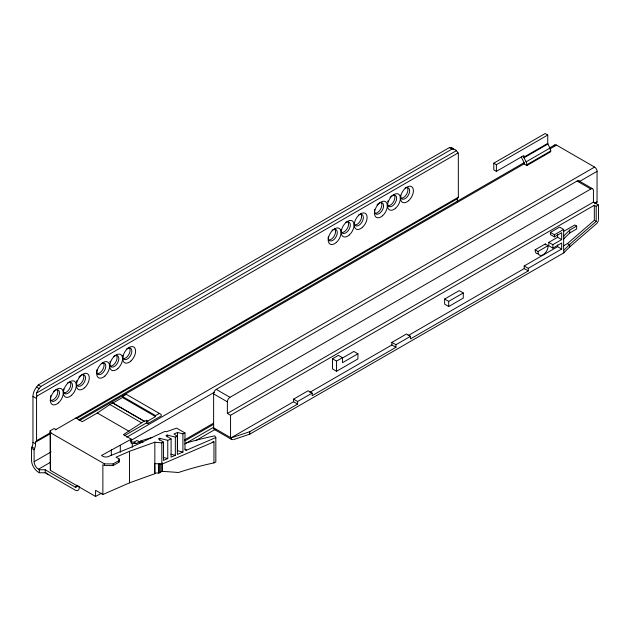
<?xml version="1.0" encoding="UTF-8"?>
<svg xmlns="http://www.w3.org/2000/svg" width="630" height="630" viewBox="0 0 630 630"><rect width="100%" height="100%" fill="white"/><g stroke="black" fill="none" stroke-linecap="round" stroke-linejoin="round"><path stroke-width="0.94" d="M159.083 472.988L161.745 471.413A6.087 1.984 20.5 0 1 162.446 471.413A280.775 91.374 20.5 0 1 178.377 472.531A233.525 134.82 0 0 1 213.964 462.9L213.964 441.843L161.831 464.231L154.76 463.522L154.76 473.713L156.279 472.988L159.083 472.988L159.083 463.373M185.519 443.229A237.36 137.041 0 0 1 214.759 435.85L215.83 437.574L186.63 450.119L184.999 449.182L184.984 432.944L176.676 428.148A237.36 137.041 0 0 0 166.533 431.715L164.832 431.448L130.859 447.434L108.179 456.6A4.095 2.362 0 0 1 102.942 456.333L101.493 455.498L131.268 439.149L131.268 443.299L136.592 443.575L139.411 441.63L136.868 440.543L134.103 442.142L130.284 441.803M124.236 435.771L146.459 422.943L146.538 420.289L147.837 421.045L155.555 416.587L155.555 415.587L122.488 396.498L122.488 397.498L155.555 416.587M146.459 422.943L147.759 423.691L147.837 421.045M154.838 442.189L154.838 473.721L129.512 482.84L102.871 494.511L102.871 464.649L104.478 465.578L113.156 465.578L118.944 462.231L119.172 459.026L116.03 457.215L129.512 451.3L154.838 442.189L161.831 442.89L163.509 442.166L163.509 460.396L167.761 458.569L167.761 440.338L171.092 438.913L171.092 457.144L175.337 455.317L175.337 437.086L177.353 436.22L177.353 454.451L182.921 452.056L182.921 433.834L184.984 432.944M118.944 462.231L119.172 459.026M77.293 485.549L79.246 486.683L79.246 487.77A5.733 3.308 60 0 1 75.198 490.108L45.226 472.799L39.336 472.744L38.446 472.232A9.82 5.67 60 0 1 31.5 460.199L31.5 448.284L31.98 447.056A10.23 5.906 -60 0 0 32.949 442.323L32.949 396.38A10.23 5.906 -60 0 1 36.564 387.056L38.241 384.969L449.418 147.577L451.096 147.727A10.23 5.906 -60 0 1 453.332 148.759M76.899 486.116L75.198 487.1L45.226 469.799L39.336 469.736L38.446 469.224A6.143 3.544 60 0 1 34.107 461.703L34.107 449.788L34.579 448.56A10.23 5.906 -60 0 0 35.548 443.827L35.548 442.236L36.564 440.716L51.046 432.353M76.45 418.627L457.317 198.733L458.333 197.214L458.333 154.956A10.23 5.906 -60 0 0 458.089 152.948A12.671 9.946 86.3 0 0 456.309 150.696A10.23 5.906 -60 0 0 453.702 149.231L451.096 147.727M563.818 231.312L574.788 224.973L576.67 226.06L576.67 228.966L569.701 232.99L563.645 238.99L563.645 250.48L569.701 244.361L596.201 221.406L596.201 206.349L598.5 205.018L598.5 219.626M598.405 220.468A3.685 2.126 -60 0 1 596.523 223.689L569.701 246.913L563.771 252.882L249.724 434.196L233.856 439.488M36.564 440.716L36.564 398.467A10.23 5.906 -60 0 1 36.808 396.168A12.671 9.946 86.3 0 1 36.564 393.033A10.23 5.906 -60 0 1 39.17 388.56L40.848 386.474L452.025 149.082L453.702 149.231M408.122 335.593L524.215 268.569L524.215 265.97L528.271 268.309L561.684 249.015L561.684 243.015L552.864 248.102L548.817 245.763L548.817 242.345L552.864 244.684L561.684 239.597L561.684 232.706L554.447 236.888L550.392 234.549L550.392 232.423L559.597 227.107L563.645 229.446L563.645 236.085L569.701 230.084L576.67 226.06M563.503 245.881L567.417 243.621L594.318 220.327L594.318 205.262L596.201 206.349M75.883 417.989L82.286 421.69L97.327 413.004L112.557 402.735L144.577 421.423L146.538 420.289M131.268 439.149L123.417 434.613L144.317 421.068M36.564 393.033L456.309 150.696M36.808 396.168L458.089 152.948M526.845 165.572L526.845 164.737A4.709 2.717 60 0 0 526.089 161.863L524.042 157.799A1.024 0.591 60 0 1 523.876 157.177L523.876 155.5L496.385 171.376L493.778 169.872L493.778 163.186L545.147 133.536L547.753 135.04L547.753 143.388A1.024 0.591 60 0 0 547.911 144.018L549.958 148.074A4.709 2.717 60 0 1 550.715 150.948L550.715 151.783L526.845 165.572L524.239 164.068L524.239 163.233A1.024 0.591 60 0 0 524.073 162.603L522.026 158.547A4.709 2.717 60 0 1 521.396 156.783M493.778 163.186L496.385 164.69L547.753 135.04M523.876 157.177L547.753 143.388M101.493 493.203L95.579 496.464L50.368 470.366L50.156 430.794L54.141 428.495L55.913 429.518M524.042 157.799L547.911 144.018M55.306 429.896L458.333 197.214M35.548 442.236L50.888 433.385M78.451 419.966L524.121 162.666M549.691 147.9L554.802 144.955M526.089 161.863L549.958 148.074M79.341 420.635L524.16 163.816M549.722 149.058L556.542 145.12L594.594 167.092A3.481 2.008 60 0 1 597.051 171.352L597.051 201.765A3.481 2.008 60 0 1 596.334 203.356M122.488 396.498L126.268 394.317L161.17 414.461L161.209 415.926L147.759 423.691M112.557 402.735L112.809 403.082L122.488 397.498M526.845 164.737L550.715 150.948M34.107 461.703L51.124 451.875M38.446 469.224L50.361 462.341M155.555 415.587L159.335 413.398M126.764 437.188L594.594 167.092M215.822 429.51A3.685 2.126 -60 0 1 213.625 427.809L213.625 393.892A3.685 2.126 -60 0 1 216.232 389.379L577.088 181.046A3.685 2.126 -60 0 1 579.561 181.692M130.52 440.709L214.31 392.332M579.151 181.692L597.051 171.352M50.156 430.794L50.368 432.668L104.478 463.901L113.156 463.901L118.944 460.562M229.974 397.317L590.83 188.984A3.685 2.126 -60 0 1 593.436 190.48L593.436 202.096L227.375 413.438L227.375 401.83A3.685 2.126 -60 0 1 229.974 397.317L216.232 389.379M184.614 439.882L213.586 423.155M594.499 203.238L597.051 201.765M184.748 440.984L213.72 424.25M227.375 413.438L230.556 415.28L594.318 205.262M184.637 444.016L213.586 427.298M332.506 358.769L338.404 355.359L342.46 357.698L342.46 362.707L357.927 353.776L357.927 358.927L336.554 371.267L332.506 368.928L332.506 358.769L336.554 361.108L342.46 357.698M195.702 440.63L215.287 429.321M550.392 232.423L554.447 234.762L563.645 229.446M342.476 358.021L353.871 351.438L357.927 353.776M444.638 299.037L459.223 290.619L463.27 292.958L463.27 298.1L448.686 306.526L444.638 304.188L444.638 299.037L448.686 301.376L463.27 292.958M535.138 249.811L545.241 243.975L548.139 245.645A7.158 4.134 -60 0 1 543.084 254.803A7.158 4.134 -60 0 1 538.028 251.48L535.138 249.811A7.158 4.134 -60 0 0 538.563 253.764M548.817 242.345L557.629 237.258L561.684 239.597M538.028 251.48L548.139 245.645M232.982 439.669L231.391 439.307L230.596 438.086L293.564 401.727L293.564 399.152L308.109 390.757L312.157 393.096L312.157 395.671L395.939 347.303L395.939 344.736L410.476 336.341L410.476 338.909L528.271 270.908L528.271 268.309M309.802 392.356L391.884 344.964L391.884 342.397L406.429 333.995L410.476 336.341M524.215 265.97L557.629 246.677L561.684 249.015M293.564 399.152L297.62 401.491L312.157 393.096M230.556 415.28L230.556 437.582A3.685 2.126 -60 0 0 230.596 438.086L249.724 431.715L297.62 404.066L297.62 401.491M167.761 440.338L159.626 438.315L158.39 438.85L163.509 442.166M175.337 437.086L167.21 435.062L165.974 435.59L171.092 438.913M182.921 433.834L177.502 432.479L173.943 434.007L177.353 436.22M213.964 462.9L215.83 462.097L215.83 437.574M140.734 442.858L140.734 440.969L151.924 437.433M182.921 452.056L177.502 450.71L177.502 432.479M170.824 454.191L175.337 455.317M163.241 457.443L167.761 458.569M578.931 180.865L592.673 188.795M577.088 181.046L590.83 188.984M593.436 202.096L598.5 205.018M594.318 220.327L596.201 221.406M449.418 147.577L452.025 149.082M567.417 243.621L569.41 244.771M524.215 268.569L528.271 270.908M391.884 342.397L395.939 344.736M391.884 344.964L395.939 347.303M293.564 401.727L297.62 404.066M213.625 393.892L227.375 401.83M213.625 427.809L230.556 437.582M214.389 429.495L231.391 439.307M112.809 403.082L144.577 421.423M109.667 404.397L141.427 422.738M97.327 413.004L129.095 431.337M38.241 384.969L40.848 386.474M134.103 442.142L136.592 443.575M36.564 387.056L39.17 388.56M32.949 396.38L36.564 398.467M32.949 442.323L35.548 443.827M31.98 447.056L34.579 448.56M31.5 448.284L34.107 449.788M102.871 494.511L95.579 490.305L95.579 496.464M140.734 440.969L143.002 442.575M569.701 230.084L569.701 232.99M569.701 244.361L569.701 246.913M563.771 236.014L563.771 238.92M563.771 250.401L563.771 252.882M557.629 234.305L557.629 237.258M557.629 244.96L557.629 246.677M554.447 234.762L554.447 236.888M552.864 244.684L552.864 248.102M496.385 164.69L496.385 171.376M457.317 198.733L457.317 200.324A10.23 5.906 -60 0 0 457.474 201.962M448.686 301.376L448.686 306.526M336.554 361.108L336.554 371.267M249.724 431.715L249.724 434.196M167.21 435.062L167.21 436.976M162.446 462.94L162.446 471.413M161.831 442.89L161.831 464.231M161.745 464.058L161.745 471.413M160.264 463.617L160.264 472.287M159.626 438.315L159.626 440.236M158.642 463.562L158.642 472.996M139.411 441.63L139.411 443.551M132.292 443.394L132.292 447.261M129.512 451.3L129.512 482.84M120.306 445.473L120.306 452.245M113.156 463.901L113.156 465.578M111.313 449.836L111.313 455.632M104.478 463.901L104.478 465.578M76.639 485.179L76.639 486.265A2.047 1.181 60 0 1 75.198 487.1M50.368 432.668L50.368 470.366M45.226 469.799L45.226 472.799M39.336 469.736L39.336 472.744M545.241 243.975A7.158 4.134 -60 0 1 545.234 244.936M360.738 213.893A6.442 3.725 -60 0 1 360.273 220.973A6.442 3.725 -60 0 1 354.375 224.918M358.785 214.854A6.442 3.725 -60 0 1 363.337 217.216A6.442 3.725 -60 0 1 359.265 225.075A6.442 3.725 -60 0 1 354.288 223.54M126.575 348.988A6.442 3.725 -60 0 1 131.835 350.871A6.442 3.725 -60 0 1 127.047 359.171A6.442 3.725 -60 0 1 122.779 355.548M376.976 204.931A6.442 3.725 -60 0 1 383.3 204.081A6.442 3.725 -60 0 1 380.221 212.822A6.442 3.725 -60 0 1 374.543 211.845M374.543 210.2A6.442 3.725 -60 0 1 374.708 209.302M389.994 197.411A6.442 3.725 -60 0 1 396.396 196.773A6.442 3.725 -60 0 1 392.781 205.695A6.442 3.725 -60 0 1 387.505 203.537M387.733 201.781A6.442 3.725 -60 0 1 388.001 200.86M405.09 188.126A6.442 3.725 -60 0 1 409.642 191.032A6.442 3.725 -60 0 1 404.61 198.899A6.442 3.725 -60 0 1 400.585 195.166M381.37 202.687A6.442 3.725 -60 0 1 380.268 209.711A6.442 3.725 -60 0 1 374.63 213.223M394.388 195.166A6.442 3.725 -60 0 1 393.01 202.616A6.442 3.725 -60 0 1 387.103 205.482M407.413 187.653A6.442 3.725 -60 0 1 406.57 194.245A6.442 3.725 -60 0 1 401.279 198.269M400.672 198.19A6.442 3.725 -60 0 1 400.129 197.97M332.026 230.367A6.442 3.725 -60 0 1 337.294 232.25A6.442 3.725 -60 0 1 332.506 240.55A6.442 3.725 -60 0 1 328.238 236.927M345.768 222.374A6.442 3.725 -60 0 1 350.319 225.28A6.442 3.725 -60 0 1 345.287 233.147A6.442 3.725 -60 0 1 341.263 229.414M334.695 228.926A6.442 3.725 -60 0 1 334.231 236.014A6.442 3.725 -60 0 1 328.325 239.959M347.713 221.414A6.442 3.725 -60 0 1 347.248 228.493A6.442 3.725 -60 0 1 341.35 232.439M113.55 356.509A6.442 3.725 -60 0 1 118.794 358.123A6.442 3.725 -60 0 1 114.502 366.408A6.442 3.725 -60 0 1 109.707 363.927M109.927 362.171A6.442 3.725 -60 0 1 110.203 361.25M53.534 391.348A6.442 3.725 -60 0 1 59.441 392.12A6.442 3.725 -60 0 1 54.936 400.806A6.442 3.725 -60 0 1 50.439 397.317M50.605 396.42A6.442 3.725 -60 0 1 50.88 395.498M57.267 389.805A6.442 3.725 -60 0 1 55.881 397.254A6.442 3.725 -60 0 1 49.983 400.121M68.678 382.418A6.442 3.725 -60 0 1 72.418 386.544A6.442 3.725 -60 0 1 66.78 393.789A6.442 3.725 -60 0 1 63.63 388.899M67.252 383.237A6.442 3.725 -60 0 1 67.961 382.764M70.284 382.292A6.442 3.725 -60 0 1 69.182 389.316A6.442 3.725 -60 0 1 63.543 392.829M78.915 377.008A6.442 3.725 -60 0 1 85.318 376.378A6.442 3.725 -60 0 1 81.695 385.292A6.442 3.725 -60 0 1 76.427 383.135M76.482 382.284A6.442 3.725 -60 0 1 76.923 380.465M83.31 374.771A6.442 3.725 -60 0 1 82.207 381.796A6.442 3.725 -60 0 1 76.569 385.308M101.241 363.549A6.442 3.725 -60 0 1 105.769 366.747A6.442 3.725 -60 0 1 100.296 374.503A6.442 3.725 -60 0 1 96.902 369.684M103.194 362.589A6.442 3.725 -60 0 1 102.729 369.668A6.442 3.725 -60 0 1 96.823 373.614M116.211 355.068A6.442 3.725 -60 0 1 115.747 362.148A6.442 3.725 -60 0 1 109.848 366.093M129.237 347.547A6.442 3.725 -60 0 1 128.504 355.068A6.442 3.725 -60 0 1 122.322 358.352M48.904 474.563A4.095 2.362 0 0 1 46.124 472.681M554.203 145.735A3.481 2.008 60 0 1 556.542 145.12M186.63 450.111A2.055 1.347 -52.2 0 1 184.96 449.159M212.145 442.236A233.525 134.82 0 0 1 213.964 441.843M130.835 361.077A9.104 5.26 -60 0 0 133.718 346.973A9.104 5.26 -60 0 0 122.945 356.525A9.104 5.26 -60 0 0 130.835 361.077M362.337 227.422A9.104 5.26 -60 0 0 365.219 213.318A9.104 5.26 -60 0 0 354.446 222.87A9.104 5.26 -60 0 0 362.337 227.422M382.591 215.728A9.104 5.26 -60 0 0 385.473 201.624A9.104 5.26 -60 0 0 374.708 211.176A9.104 5.26 -60 0 0 382.591 215.728M395.608 208.207A9.104 5.26 -60 0 0 398.499 194.103A9.104 5.26 -60 0 0 387.726 203.655A9.104 5.26 -60 0 0 395.608 208.207M408.634 200.694A9.104 5.26 -60 0 0 411.524 186.59A9.104 5.26 -60 0 0 400.751 196.143A9.104 5.26 -60 0 0 408.634 200.694M336.286 242.463A9.104 5.26 -60 0 0 339.176 228.351A9.104 5.26 -60 0 0 328.403 237.904A9.104 5.26 -60 0 0 336.286 242.463M349.311 234.943A9.104 5.26 -60 0 0 352.202 220.839A9.104 5.26 -60 0 0 341.428 230.391A9.104 5.26 -60 0 0 349.311 234.943M117.81 368.597A9.104 5.26 -60 0 0 120.692 354.493A9.104 5.26 -60 0 0 109.927 364.045A9.104 5.26 -60 0 0 117.81 368.597M84.53 387.812A9.104 5.26 -60 0 0 87.42 373.708A9.104 5.26 -60 0 0 76.647 383.26A9.104 5.26 -60 0 0 84.53 387.812M71.513 395.333A9.104 5.26 -60 0 0 74.395 381.221A9.104 5.26 -60 0 0 63.622 390.773A9.104 5.26 -60 0 0 71.513 395.333M104.785 376.118A9.104 5.26 -60 0 0 107.675 362.014A9.104 5.26 -60 0 0 96.902 371.566A9.104 5.26 -60 0 0 104.785 376.118M58.488 402.846A9.104 5.26 -60 0 0 61.37 388.741A9.104 5.26 -60 0 0 50.605 398.294A9.104 5.26 -60 0 0 58.488 402.846"/></g></svg>
